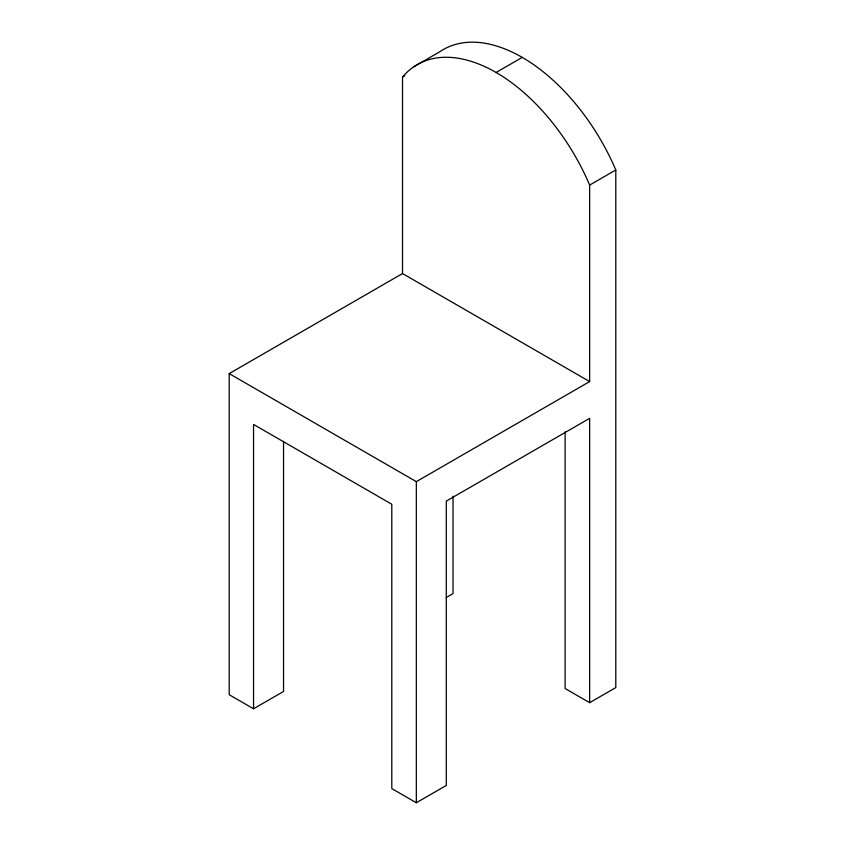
<?xml version="1.0" encoding="UTF-8"?>
<svg xmlns="http://www.w3.org/2000/svg" width="845" height="845" viewBox="0 0 845 845"><rect width="100%" height="100%" fill="white"/><g stroke="black" fill="none" stroke-linecap="round" stroke-linejoin="round"><path stroke-width="1.27" d="M413.849 66.734L439.991 51.64A157.867 91.144 60 0 1 615.794 169.993L615.794 687.587L589.652 702.681L565.115 688.517L565.115 431.816M402.526 77.053A157.867 91.144 60 0 1 589.652 185.087L589.652 381.581L402.526 273.548L402.526 77.053L404.797 75.744M496.089 72.48L522.231 57.386M283.54 441.354L283.54 691.463L253.553 708.775L229.206 694.717L229.206 373.617L402.526 273.548M589.652 185.087L615.794 169.993M229.206 373.617L416.332 481.65L589.652 381.581M446.202 597.552L453.026 593.612L453.026 496.205M253.553 708.775L253.553 424.433L391.795 504.243L391.795 788.586L416.332 802.75L446.308 785.438L446.308 501.096L589.652 418.338L589.652 702.681M416.332 481.65L416.332 802.75"/></g></svg>
